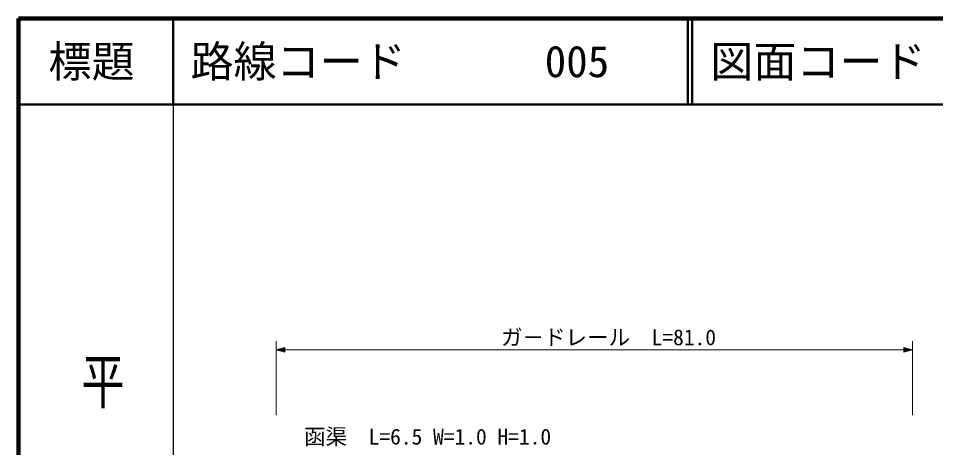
# Model space of a CAD drawing. Units: millimetres, scale not verified. Extents: x 40000 to 680000, y 20000 to 380000.
# Drawn here: x 40000 to 146547, y 330156 to 380000 of the extents above; entities that cross this region are included whole.
import ezdxf
from ezdxf.enums import TextEntityAlignment as Align

# ---------------------------------------------------------------- set-up
doc = ezdxf.new("R2010")
doc.units = ezdxf.units.MM
doc.header["$LTSCALE"] = 1000
for name, color, linetype, lineweight in [('S-STR-HTXT', 7, 'Continuous', 13), ('S-TTL', 2, 'Continuous', 140), ('S-TTL-BAND', 7, 'Continuous', 25), ('S-TTL-LINE', 7, 'Continuous', 50)]:
    doc.layers.add(name, color=color, linetype=linetype, lineweight=lineweight)
doc.layers.add('S-TTL-TXT', color=7, linetype='Continuous')
doc.styles.add('@ＭＳ ゴシック', font='')
doc.styles.add('ＭＳ ゴシック', font='')
doc.styles.get('@ＭＳ ゴシック').set_extended_font_data('@MS Gothic')
doc.styles.get('ＭＳ ゴシック').set_extended_font_data('MS Gothic')

msp = doc.modelspace()

# ---------------------------------------------------------------- linework, layer by layer
at = {"layer": 'S-STR-HTXT'}
for p, q in [((69955, 333915), (69955, 342516)), ((143850, 342516), (143850, 333915)), ((69955, 341517), (70955, 341797)), ((69955, 341517), (143850, 341517)), ((70955, 341238), (69955, 341517)), ((70235, 341517), (70915, 341717)), ((70915, 341318), (70235, 341517)), ((70395, 341517), (70875, 341637)), ((70875, 341397), (70395, 341517)), ((70635, 341517), (70835, 341557)), ((70835, 341477), (70635, 341517)), ((70835, 341557), (70835, 341477)), ((70875, 341637), (70875, 341397)), ((70915, 341717), (70915, 341318)), ((70955, 341797), (70955, 341238)), ((142850, 341238), (142850, 341797)), ((142850, 341797), (143850, 341517)), ((143850, 341517), (142850, 341238)), ((142890, 341318), (142890, 341717)), ((142890, 341717), (143570, 341517)), ((143570, 341517), (142890, 341318)), ((142930, 341397), (142930, 341637)), ((142930, 341637), (143410, 341517)), ((143410, 341517), (142930, 341397)), ((142970, 341477), (142970, 341557)), ((142970, 341557), (143170, 341517)), ((143170, 341517), (142970, 341477))]:
    msp.add_line(p, q, dxfattribs=at)
at = {"layer": 'S-TTL'}
for p, q in [((40000, 380000), (40000, 20000)), ((680000, 380000), (40000, 380000))]:
    msp.add_line(p, q, dxfattribs=at)
at = {"layer": 'S-TTL-BAND'}
msp.add_line((58000, 370000), (58000, 20000), dxfattribs=at)
at = {"layer": 'S-TTL-LINE'}
for p, q in [((58000, 380000), (58000, 370000)), ((117750, 380000), (117750, 370000)), ((118250, 380000), (118250, 370000)), ((40000, 370000), (680000, 370000))]:
    msp.add_line(p, q, dxfattribs=at)

# ---------------------------------------------------------------- texts
at = {"layer": 'S-STR-HTXT', "style": 'ＭＳ ゴシック'}
for s, p in [('ガ－ドレール\u3000L=81.0', (96053, 341499)), ('函渠\u3000L=6.5 W=1.0 H=1.0', (73186, 329965))]:
    msp.add_text(s, height=1833, dxfattribs=at).set_placement(p, align=Align.BOTTOM_LEFT)
at = {"layer": 'S-TTL-BAND', "style": '@ＭＳ ゴシック', "width": 1.4}
msp.add_text('平  面  図', height=3666, rotation=270, dxfattribs=at).set_placement((49777, 306475), align=Align.MIDDLE_RIGHT)
at = {"layer": 'S-TTL-TXT', "style": 'ＭＳ ゴシック'}
msp.add_text('標題', height=3666, dxfattribs=at).set_placement((48500, 375000), align=Align.MIDDLE_CENTER)
for s, p in [('路線コード', (60000, 375000)), ('005', (101142, 375000)), ('図面コード', (120380, 375000))]:
    msp.add_text(s, height=3666, dxfattribs=at).set_placement(p, align=Align.MIDDLE_LEFT)

doc.saveas('drawing.dxf')
